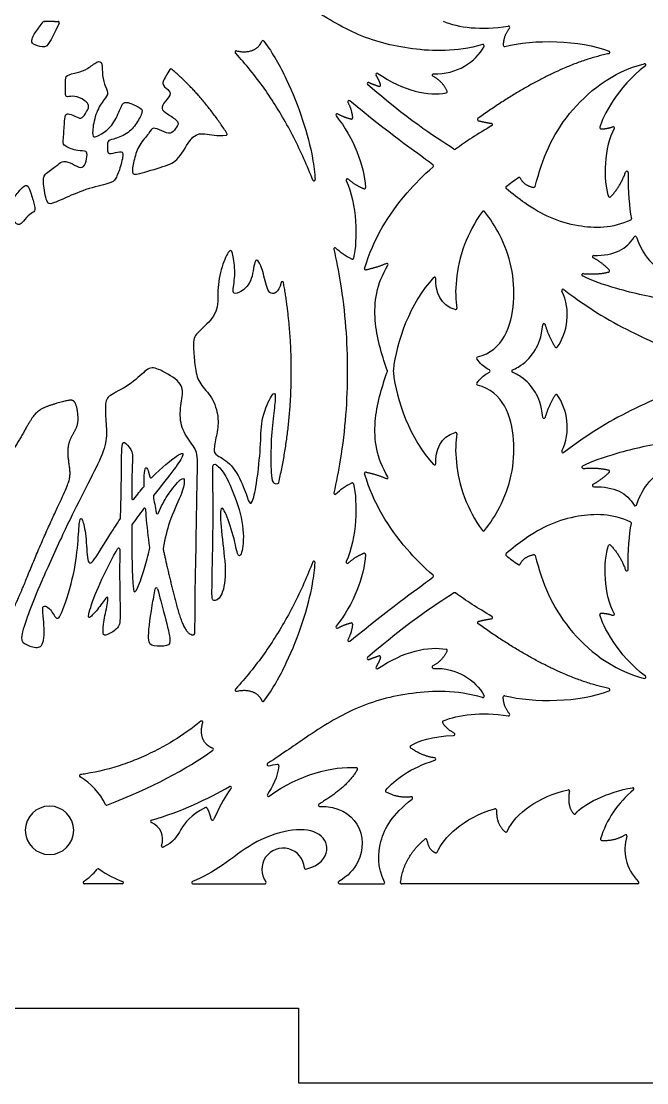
# Model space of a CAD drawing. Header units: millimetres. Extents: x -155 to 473, y -331 to 153.
# Drawn here: x 255.2 to 305.4, y -97.1 to -11.7 of the extents above; entities that cross this region are included whole.
import ezdxf

# ---------------------------------------------------------------- set-up
doc = ezdxf.new("R2010")
doc.units = ezdxf.units.MM
doc.header["$MEASUREMENT"] = 0
doc.layers.add('Layer 03', color=5, linetype='Continuous')

msp = doc.modelspace()

# ---------------------------------------------------------------- linework, layer by layer
at = {"layer": 'Layer 03'}
for p, q in [((284.581, -39.85), (284.545, -39.75)), ((284.545, -40.017), (284.581, -39.917)), ((285.063, -39.774), (285.053, -39.874)), ((285.053, -39.893), (285.063, -39.993)), ((292.78, -39.797), (292.603, -39.697)), ((292.603, -40.071), (292.78, -39.971)), ((294.63, -39.794), (294.838, -39.694)), ((294.838, -40.074), (294.63, -39.974)), ((263.264, -81.134), (260.215, -81.134)), ((268.956, -81.134), (274.731, -81.134)), ((280.728, -81.134), (284.271, -81.134)), ((304.699, -81.134), (285.742, -81.134)), ((237.426, -91.134), (277.426, -91.134)), ((277.426, -91.134), (277.426, -97.134)), ((277.426, -97.134), (317.426, -97.134))]:
    msp.add_line(p, q, dxfattribs=at)
for centre, radius, start, end in [((257.006, -11.854), 0.1, 91.8036, 141.0494), ((258.113, -11.865), 0.1, 334.60263, 87.04497), ((294.312, -12.245), 0.1, 322.70474, 98.46832), ((274.58, -13.401), 0.1, 36.23729, 157.21913), ((292.264, -13.723), 0.1, 331.76595, 105.69574), ((272.436, -14.221), 0.1, 76.23478, 222.74537), ((293.996, -13.669), 0.1, 181.57241, 284.1607), ((302.36, -14.259), 0.1, 281.70009, 68.20643), ((305.253, -15.259), 0.1, 307.05199, 103.96246), ((267.188, -15.685), 0.1, 49.68847, 148.44275), ((283.755, -16.028), 0.1, 55.86459, 212.0393), ((288.28, -16.071), 0.1, 88.23955, 241.83782), ((283.056, -16.764), 0.1, 65.89313, 228.77222), ((283.939, -16.885), 0.1, 252.79044, 17.96813), ((289.288, -17.405), 0.1, 280.63125, 24.93854), ((281.495, -18.226), 0.1, 50.57232, 207.47442), ((280.536, -19.29), 0.1, 61.30494, 218.59541), ((281.68, -19.523), 0.1, 257.41727, 4.6434), ((291.913, -19.647), 0.1, 125.51239, 254.89002), ((292.934, -20.058), 0.1, 300.31895, 81.57322), ((301.754, -20.302), 0.1, 166.18317, 269.06122), ((302.735, -20.332), 0.1, 328.77648, 108.31261), ((271.603, -20.822), 0.1, 276.45178, 32.6021), ((289.988, -21.953), 0.1, 236.82001, 305.68788), ((288.184, -23.377), 0.1, 311.16063, 53.60686), ((303.82, -23.905), 0.1, 359.93676, 161.09009), ((278.678, -24.489), 0.1, 201.12581, 4.89072), ((281.368, -24.515), 0.1, 48.34565, 204.86083), ((295.163, -24.402), 0.1, 26.76385, 123.63328), ((282.718, -25.133), 0.1, 248.49886, 3.92174), ((294.193, -25.121), 0.1, 129.50968, 230.49583), ((296.361, -25.016), 0.1, 259.45895, 345.55556), ((302.452, -25.806), 0.1, 200.65633, 317.22063), ((292.305, -27.113), 0.1, 38.42383, 143.6679), ((304.092, -27.646), 0.1, 295.0736, 10.56592), ((304.495, -29.139), 0.1, 20.18674, 149.98067), ((280.372, -30.065), 0.1, 44.68443, 192.81312), ((301.165, -30.683), 0.1, 88.80568, 242.70227), ((281.771, -30.788), 0.1, 246.05316, 347.92968), ((284.543, -31.323), 0.1, 327.92926, 112.93444), ((282.845, -31.653), 0.1, 163.34188, 281.69697), ((288.373, -32.428), 0.1, 358.07475, 136.64041), ((300.309, -32.146), 0.1, 85.2253, 242.64448), ((302.347, -31.821), 0.1, 284.30524, 44.87177), ((276.132, -32.793), 0.1, 10.22504, 165.97359), ((298.694, -33.408), 0.1, 52.77925, 206.63494), ((290.061, -34.845), 0.1, 255.52542, 9.56495), ((297.161, -36.165), 0.1, 15.08511, 175.3339), ((298.156, -37.901), 0.1, 213.44791, 324.42679), ((291.855, -38.844), 0.1, 103.92239, 213.61636), ((284.486, -39.884), 0.1, 340.56705, 19.43295), ((285.153, -39.884), 0.1, 174.6468, 185.3532), ((292.73, -39.884), 0.1, 299.57181, 60.42819), ((294.673, -39.884), 0.1, 115.6873, 244.3127), ((291.855, -40.923), 0.1, 146.38364, 256.07761), ((298.156, -41.867), 0.1, 35.57321, 146.55209), ((297.161, -43.602), 0.1, 184.6661, 344.91489), ((290.061, -44.923), 0.1, 350.43505, 104.47458), ((298.694, -46.359), 0.1, 153.36506, 307.22075), ((288.373, -47.34), 0.1, 223.35959, 1.92525), ((300.309, -47.622), 0.1, 117.35552, 274.7747), ((265.583, -48.384), 0.1, 192.11381, 316.3793), ((282.845, -48.115), 0.1, 78.30303, 196.65812), ((284.543, -48.444), 0.1, 247.06556, 32.07074), ((302.347, -47.947), 0.1, 315.12823, 75.69476), ((264.946, -49.097), 0.1, 320.00212, 1.89101), ((275.747, -48.842), 0.1, 283.77149, 346.90377), ((281.771, -48.98), 0.1, 12.07032, 113.94684), ((301.165, -49.084), 0.1, 117.29773, 271.19432), ((264.132, -50.133), 0.1, 179.71141, 323.40352), ((265.87, -49.957), 0.1, 142.14666, 189.72619), ((280.372, -49.703), 0.1, 167.18688, 315.31557), ((265.061, -51.018), 0.1, 4.49315, 143.35193), ((304.495, -50.628), 0.1, 210.01933, 339.81326), ((263.037, -51.698), 0.1, 326.41339, 358.52752), ((266.095, -51.261), 0.1, 190.01068, 338.9061), ((304.092, -52.122), 0.1, 349.43408, 64.9264), ((264.13, -52.323), 0.1, 145.94994, 180.17657), ((292.305, -52.654), 0.1, 216.3321, 321.57617), ((262.979, -54.222), 0.1, 358.97197, 151.32258), ((265.379, -54.089), 0.1, 347.66749, 7.74233), ((282.718, -54.634), 0.1, 356.07826, 111.50114), ((294.193, -54.646), 0.1, 129.50417, 230.49032), ((302.452, -53.962), 0.1, 42.77937, 159.34367), ((278.678, -55.278), 0.1, 355.10928, 158.87419), ((281.368, -55.253), 0.1, 155.13917, 311.65435), ((295.163, -55.365), 0.1, 236.36672, 333.23615), ((296.361, -54.751), 0.1, 14.44444, 100.54105), ((288.184, -56.391), 0.1, 306.39314, 48.83937), ((303.82, -55.863), 0.1, 198.90991, 0.06324), ((266.021, -57.424), 0.1, 13.882, 169.46004), ((289.988, -57.815), 0.1, 54.31212, 123.17999), ((292.934, -59.709), 0.1, 278.42678, 59.68105), ((301.754, -59.465), 0.1, 90.93878, 193.81683), ((302.735, -59.435), 0.1, 251.68739, 31.22352), ((280.536, -60.478), 0.1, 141.40459, 298.69506), ((281.68, -60.244), 0.1, 355.3566, 102.58273), ((291.913, -60.12), 0.1, 105.10998, 234.48761), ((281.495, -61.541), 0.1, 152.52558, 309.42768), ((289.288, -62.362), 0.1, 335.06146, 79.36875), ((283.056, -63.004), 0.1, 131.22778, 294.10687), ((283.939, -62.882), 0.1, 342.03187, 107.20956), ((283.755, -63.74), 0.1, 147.9607, 304.13541), ((288.28, -63.697), 0.1, 118.16218, 271.76045), ((305.253, -64.508), 0.1, 256.03754, 52.94801), ((272.436, -65.546), 0.1, 137.25463, 283.76522), ((302.36, -65.509), 0.1, 291.79357, 78.29991), ((274.58, -66.367), 0.1, 202.78087, 323.76271), ((292.264, -66.045), 0.1, 254.30426, 28.23405), ((293.996, -66.098), 0.1, 75.8393, 178.42759), ((269.655, -68.138), 0.1, 342.86012, 128.51487), ((289.115, -68.115), 0.1, 112.60649, 208.19414), ((294.312, -67.522), 0.1, 261.53168, 37.29526), ((289.899, -69.098), 0.1, 271.93848, 62.66231), ((270.498, -70.311), 0.1, 305.63678, 69.55967), ((286.501, -70.116), 0.1, 124.004, 234.54016), ((275.001, -71.538), 0.1, 122.83592, 281.59719), ((275.767, -71.618), 0.1, 353.39427, 96.80615), ((288.367, -71.097), 0.1, 287.52202, 82.18507), ((259.931, -72.446), 0.1, 97.95536, 240.23671), ((257.426, -76.827), 4.947, 24.75503, 60.23671), ((282.08, -71.875), 0.1, 332.31653, 86.44302), ((271.953, -73.393), 0.1, 321.11935, 119.42645), ((304.301, -73.497), 0.1, 309.34072, 99.47087), ((275.022, -73.994), 0.1, 145.54975, 305.71813), ((284.529, -73.661), 0.1, 141.0528, 241.41109), ((286.514, -74.231), 0.1, 308.50457, 98.37896), ((299.121, -73.661), 0.1, 348.79589, 103.4626), ((257.426, -76.827), 1.947, 90, 270), ((257.426, -76.827), 1.947, 270, 90), ((262.009, -74.714), 0.1, 204.75503, 291.35118), ((270.006, -75.092), 0.1, 29.96127, 117.17792), ((279.128, -74.805), 0.1, 120.81747, 271.44333), ((293.246, -75.19), 0.1, 359.5412, 105.85057), ((270.519, -75.922), 0.1, 189.69048, 334.72791), ((299.628, -75.432), 0.1, 222.3728, 323.69014), ((265.651, -76.108), 0.1, 105.84311, 248.50948), ((265.092, -77.528), 1.426, 338.55175, 68.50948), ((287.654, -77.612), 0.1, 10.40633, 130.71548), ((294.11, -76.868), 0.1, 231.79896, 334.83809), ((301.81, -77.542), 0.1, 163.68166, 268.07172), ((303.736, -77.275), 0.1, 341.82949, 122.27058), ((266.513, -78.086), 0.1, 158.55175, 292.90567), ((276.201, -79.972), 1.713, 3.88693, 215.85686), ((288.497, -78.544), 0.1, 250.80214, 336.70186), ((257.426, -76.827), 4.947, 303.54202, 320.79228), ((261.337, -80.018), 0.1, 55.07843, 140.79228), ((278.01, -79.849), 0.1, 183.88693, 283.01018), ((260.215, -81.034), 0.1, 123.54202, 270), ((263.264, -81.034), 0.1, 270, 70.14567), ((268.956, -81.034), 0.1, 110.74831, 270), ((274.731, -81.034), 0.1, 270, 35.85686), ((280.728, -81.034), 0.1, 121.07068, 270), ((284.271, -81.034), 0.1, 270, 26.97551), ((285.742, -81.034), 0.1, 173.29212, 270), ((304.699, -81.034), 0.1, 270, 43.6371)]:
    msp.add_arc(centre, radius, start, end, dxfattribs=at)
for points, knots in [([(292.237, -13.627), (290.083, -14.232), (286.338, -14.119), (281.964, -12.939), (278.234, -10.584), (276.269, -9.167), (274.947, -8.314)], [1083.748203, 1083.748203, 1083.748203, 1083.748203, 1089.697728, 1095.846845, 1101.995962, 1106.801419, 1106.801419, 1106.801419, 1106.801419]), ([(258.204, -11.908), (257.417, -13.564), (257.094, -13.962), (256.181, -13.626), (255.868, -13.433), (256.201, -12.691), (256.929, -11.791)], [36.992875, 36.992875, 36.992875, 36.992875, 38.420108, 39.885031, 41.349954, 42.795969, 42.795969, 42.795969, 42.795969]), ([(274.661, -13.342), (275.382, -14.325), (277.095, -17.381), (278.486, -21.68), (278.733, -23.951), (278.778, -24.481)], [193.051481, 193.051481, 193.051481, 193.051481, 196.621051, 203.803873, 206.182471, 206.182471, 206.182471, 206.182471]), ([(278.585, -24.525), (278.475, -24.241), (278.128, -23.373), (277.493, -21.946), (276.638, -20.272), (275.395, -18.138), (273.985, -16.14), (272.788, -14.75), (272.373, -14.3), (272.363, -14.289)], [179.402917, 179.402917, 179.402917, 179.402917, 180.316187, 182.20744, 184.08772, 185.952053, 189.616142, 191.409158, 191.45241, 191.45241, 191.45241, 191.45241]), ([(296.458, -25.041), (297.044, -22.765), (298.486, -19.227), (302.635, -15.807), (305.229, -15.162)], [417.148071, 417.148071, 417.148071, 417.148071, 424.480953, 431.483392, 431.483392, 431.483392, 431.483392]), ([(267.103, -15.633), (266.652, -16.367), (266.363, -16.789), (266.974, -17.247), (267.283, -17.618), (266.509, -18.392), (266.386, -18.887), (267.067, -19.29), (267.964, -19.909), (267.531, -20.373), (267.221, -20.899), (266.448, -20.559), (265.705, -20.218), (265.488, -20.713), (264.59, -21.673), (264.219, -22.818), (264.002, -24.056), (264.343, -24.118), (266.788, -23.375), (267.779, -23.004), (268.862, -20.899), (269.739, -20.687), (270.913, -21), (271.614, -20.921)], [169.071056, 169.071056, 169.071056, 169.071056, 170.110192, 171.194619, 172.279045, 173.363471, 174.447897, 175.532323, 176.61675, 177.701176, 178.785602, 179.870028, 180.954454, 182.038881, 183.123307, 184.207733, 185.292159, 186.376585, 187.461012, 188.545438, 189.629864, 190.71429, 191.724372, 191.724372, 191.724372, 191.724372]), ([(282.749, -31.624), (283.47, -29.213), (285.13, -26.555), (287.445, -24.155), (288.249, -23.452)], [978.990779, 978.990779, 978.990779, 978.990779, 987.004972, 990.235763, 990.235763, 990.235763, 990.235763]), ([(304.135, -27.736), (302.667, -28.423), (299.457, -28.418), (296.492, -27.112), (294.645, -25.623), (294.129, -25.198)], [399.199143, 399.199143, 399.199143, 399.199143, 404.791198, 411.656289, 414.131683, 414.131683, 414.131683, 414.131683]), ([(292.224, -27.054), (291.598, -27.905), (290.113, -30.727), (289.955, -33.617), (290.159, -34.828)], [662.048059, 662.048059, 662.048059, 662.048059, 664.955206, 671.137401, 671.137401, 671.137401, 671.137401]), ([(291.831, -38.747), (293.892, -38.236), (295.278, -34.234), (294.286, -29.833), (292.855, -27.646), (292.383, -27.051)], [644.504917, 644.504917, 644.504917, 644.504917, 651.668375, 658.987053, 661.864374, 661.864374, 661.864374, 661.864374]), ([(314.833, -27.579), (316.191, -27.606), (317.8, -28.566), (318.422, -30.576), (317.395, -33.194), (313.238, -34.789), (307.217, -34.295), (303.162, -33.362), (300.947, -32.588), (300.263, -32.234)], [1265.89379, 1265.89379, 1265.89379, 1265.89379, 1269.609118, 1273.498621, 1277.388124, 1281.277627, 1285.167129, 1289.056632, 1292.234089, 1292.234089, 1292.234089, 1292.234089]), ([(304.589, -29.105), (304.663, -29.306), (305.296, -30.829), (306.235, -31.932), (308.393, -32.523)], [1301.110873, 1301.110873, 1301.110873, 1301.110873, 1301.914747, 1307.529309, 1307.529309, 1307.529309, 1307.529309]), ([(276.035, -32.768), (275.828, -33.598), (275.026, -33.909), (274.726, -32.379), (274.301, -31.01), (273.877, -30.775), (273.735, -32.85), (272.603, -33.652), (272.037, -33.747), (272.414, -32.237), (272.178, -30.491), (271.99, -29.925), (271.329, -31.152), (270.857, -33.228), (271.093, -34.973), (269.914, -36.341), (268.923, -37.049), (269.021, -38.289), (269.116, -39.804), (269.463, -40.971), (270.535, -41.917), (271.072, -43.621), (270.882, -44.915), (270.598, -46.303), (270.725, -46.618), (272.115, -47.304), (273.106, -49.254), (273.477, -50.678), (273.787, -50.462), (274.158, -48.512), (274.437, -45.571), (274.406, -43.652), (275.396, -41.485), (275.644, -41.764), (275.458, -43.126), (275.21, -45.323), (275.21, -47.92), (275.3, -49.054), (275.771, -48.939)], [283.192991, 283.192991, 283.192991, 283.192991, 283.950363, 284.950363, 285.950363, 286.950363, 287.950363, 288.950363, 289.950363, 290.950363, 291.950363, 292.950363, 293.950363, 294.950363, 295.950363, 296.950363, 297.950363, 298.950363, 299.950363, 301.108258, 302.266153, 303.424048, 304.581942, 305.739837, 306.897732, 308.055627, 309.213521, 310.371416, 311.529311, 312.687206, 313.845101, 315.002995, 316.16089, 317.318785, 318.47668, 319.634574, 320.792469, 321.904638, 321.904638, 321.904638, 321.904638]), ([(280.274, -30.087), (280.474, -30.964), (280.877, -33.043), (281.268, -36.315), (281.361, -38.708), (281.361, -39.884)], [1016.628598, 1016.628598, 1016.628598, 1016.628598, 1019.325896, 1022.979429, 1026.506084, 1026.506084, 1026.506084, 1026.506084]), ([(284.545, -39.75), (284.112, -38.522), (283.305, -35.763), (283.695, -32.866), (284.628, -31.377)], [967.897073, 967.897073, 967.897073, 967.897073, 972.206948, 976.790951, 976.790951, 976.790951, 976.790951]), ([(298.755, -33.329), (300.946, -34.993), (304.391, -36.985), (309.298, -38.99), (311.825, -39.579), (312.374, -39.686)], [567.097134, 567.097134, 567.097134, 567.097134, 571.591151, 576.35912, 577.724377, 577.724377, 577.724377, 577.724377]), ([(294.838, -39.694), (295.006, -39.613), (295.683, -39.214), (296.441, -38.385), (296.978, -37.178), (297.061, -36.157)], [554.376225, 554.376225, 554.376225, 554.376225, 555.077207, 557.370979, 559.222865, 559.222865, 559.222865, 559.222865]), ([(269.096, -60.992), (269.233, -51.461), (269.342, -47.107), (269.312, -46.233), (268.211, -45.01), (267.813, -43.48), (268.149, -41.828), (268.149, -40.819), (266.161, -39.656), (265.365, -39.503), (264.356, -40.727), (262.346, -41.815), (261.856, -42.131), (261.953, -44.015), (262.088, -45.437), (261.459, -47.168), (260.052, -49.825), (258.582, -52.799), (256.608, -57.157), (255.822, -59.121), (255.049, -61.311), (255.285, -61.821), (256.385, -62.214), (257.085, -61.978), (256.922, -59.239), (256.804, -58.728), (257.426, -58.807), (258.022, -60.064), (258.415, -59.435), (259.475, -56.136), (259.75, -53.347), (259.829, -51.659), (260.064, -51.698), (260.378, -52.994), (260.457, -55.429), (260.835, -55.467), (261.804, -53.815), (262.42, -52.838)], [588.56252, 588.56252, 588.56252, 588.56252, 589.707935, 590.907935, 592.107935, 593.307935, 594.507935, 595.707935, 596.907935, 598.107935, 599.307935, 600.507935, 601.707935, 602.907935, 604.107935, 605.307935, 606.507935, 607.507935, 608.507935, 609.507935, 610.507935, 611.507935, 612.507935, 613.507935, 614.507935, 615.507935, 616.507935, 617.507935, 618.507935, 619.507935, 620.507935, 621.507935, 622.507935, 623.507935, 624.507935, 625.507935, 626.394134, 626.394134, 626.394134, 626.394134]), ([(281.361, -39.884), (281.361, -41.059), (281.268, -43.453), (280.877, -46.725), (280.474, -48.804), (280.274, -49.681)], [1026.506084, 1026.506084, 1026.506084, 1026.506084, 1030.03274, 1033.686272, 1036.383571, 1036.383571, 1036.383571, 1036.383571]), ([(284.628, -48.391), (283.695, -46.902), (283.305, -44.004), (284.112, -41.245), (284.545, -40.017)], [958.701406, 958.701406, 958.701406, 958.701406, 963.285409, 967.595284, 967.595284, 967.595284, 967.595284]), ([(297.061, -43.61), (296.978, -42.59), (296.441, -41.383), (295.683, -40.554), (295.006, -40.155), (294.838, -40.074)], [548.726913, 548.726913, 548.726913, 548.726913, 550.5788, 552.872572, 553.573553, 553.573553, 553.573553, 553.573553]), ([(312.374, -40.082), (311.825, -40.189), (309.298, -40.778), (304.391, -42.782), (300.946, -44.774), (298.755, -46.439)], [578.850532, 578.850532, 578.850532, 578.850532, 580.215789, 584.983758, 589.477775, 589.477775, 589.477775, 589.477775]), ([(292.383, -52.717), (292.855, -52.121), (294.286, -49.935), (295.278, -45.534), (293.892, -41.531), (291.831, -41.02)], [705.32953, 705.32953, 705.32953, 705.32953, 708.20685, 715.525529, 722.688987, 722.688987, 722.688987, 722.688987]), ([(290.159, -44.94), (289.955, -46.151), (290.113, -49.041), (291.598, -51.862), (292.224, -52.714)], [696.056503, 696.056503, 696.056503, 696.056503, 702.238697, 705.145844, 705.145844, 705.145844, 705.145844]), ([(314.833, -52.188), (316.191, -52.162), (317.8, -51.201), (318.422, -49.192), (317.395, -46.573), (313.238, -44.978), (307.217, -45.472), (303.162, -46.406), (300.947, -47.179), (300.263, -47.533)], [1265.89379, 1265.89379, 1265.89379, 1265.89379, 1269.609117, 1273.49862, 1277.388123, 1281.277626, 1285.167129, 1289.056632, 1292.234089, 1292.234089, 1292.234089, 1292.234089]), ([(263.137, -51.7), (263.155, -51.004), (263.219, -48.487), (263.188, -45.448), (263.489, -45.615), (264.19, -46.383), (264.06, -47.037), (264.035, -49.455), (264.032, -50.132)], [626.759074, 626.759074, 626.759074, 626.759074, 627.127804, 628.127804, 629.127804, 630.127804, 631.127804, 631.476279, 631.476279, 631.476279, 631.476279]), ([(265.655, -48.453), (266.456, -47.612), (268.073, -46.349), (268.27, -46.546), (267.611, -47.617), (266.433, -49.069), (265.791, -49.895)], [576.554487, 576.554487, 576.554487, 576.554487, 577.422564, 578.422564, 579.422564, 580.417363, 580.417363, 580.417363, 580.417363]), ([(265.046, -49.094), (265.035, -48.775), (265.026, -47.651), (265.249, -47.495), (265.419, -48.098), (265.485, -48.405)], [574.485207, 574.485207, 574.485207, 574.485207, 574.808888, 575.808888, 576.337603, 576.337603, 576.337603, 576.337603]), ([(304.589, -50.663), (304.663, -50.461), (305.296, -48.938), (306.235, -47.836), (308.393, -47.244)], [1301.110873, 1301.110873, 1301.110873, 1301.110873, 1301.914746, 1307.529309, 1307.529309, 1307.529309, 1307.529309]), ([(266.189, -51.297), (266.395, -50.761), (266.964, -49.728), (268.098, -48.348), (268.332, -48.615), (268.098, -49.751), (267.038, -51.871), (266.718, -53.325), (266.552, -54.158)], [581.131514, 581.131514, 581.131514, 581.131514, 581.886119, 582.886119, 583.886119, 584.886119, 585.886119, 586.687066, 586.687066, 586.687066, 586.687066]), ([(288.249, -56.315), (287.445, -55.613), (285.13, -53.213), (283.47, -50.554), (282.749, -48.143)], [945.256594, 945.256594, 945.256594, 945.256594, 948.487385, 956.501579, 956.501579, 956.501579, 956.501579]), ([(265.478, -54.076), (265.361, -53.215), (265.256, -52.17), (265.174, -51.177), (265.161, -51.01)], [97.4769302, 97.4769302, 97.4769302, 97.4769302, 98.1009652, 98.2296389, 98.2296389, 98.2296389, 98.2296389]), ([(262.42, -52.838), (262.499, -52.713), (262.721, -52.363), (262.962, -51.992), (263.121, -51.753)], [626.3941335, 626.3941335, 626.3941335, 626.3941335, 626.5079348, 626.7030239, 626.7030239, 626.7030239, 626.7030239]), ([(304.135, -52.031), (302.667, -51.344), (299.457, -51.349), (296.492, -52.655), (294.645, -54.144), (294.129, -54.569)], [399.199143, 399.199143, 399.199143, 399.199143, 404.791198, 411.656289, 414.131683, 414.131683, 414.131683, 414.131683]), ([(264.03, -52.324), (264.032, -52.899), (264.039, -54.077), (264.053, -54.925), (264.061, -55.303)], [92.98921, 92.98921, 92.98921, 92.98921, 93.2776257, 93.6068949, 93.6068949, 93.6068949, 93.6068949]), ([(263.062, -55.966), (263.062, -57.389), (263.135, -59.869), (263.053, -60.552), (261.964, -61.182), (261.678, -61.153), (261.764, -60.008), (262.165, -58.346), (262.136, -57.831), (261.363, -59.005), (260.647, -59.778), (260.447, -59.778), (261.105, -57.659), (262.118, -55.632), (262.664, -54.595), (262.776, -54.386)], [50.702497, 50.702497, 50.702497, 50.702497, 51.56175, 52.56175, 53.56175, 54.56175, 55.56175, 56.56175, 57.56175, 58.56175, 59.56175, 60.56175, 61.56175, 62.56175, 62.816284, 62.816284, 62.816284, 62.816284]), ([(263.079, -54.224), (263.072, -54.573), (263.064, -55.171), (263.062, -55.733), (263.062, -55.966)], [50.3738372, 50.3738372, 50.3738372, 50.3738372, 50.5617498, 50.7024974, 50.7024974, 50.7024974, 50.7024974]), ([(264.954, -56.099), (265.095, -55.648), (265.284, -54.971), (265.442, -54.267), (265.476, -54.111)], [96.6999398, 96.6999398, 96.6999398, 96.6999398, 97.2776257, 97.441893, 97.441893, 97.441893, 97.441893]), ([(264.061, -55.303), (264.078, -56.075), (264.131, -57.239), (264.19, -57.834), (264.514, -57.403), (264.851, -56.428), (264.954, -56.099)], [93.606895, 93.606895, 93.606895, 93.606895, 94.277626, 95.277626, 96.277626, 96.69994, 96.69994, 96.69994, 96.69994]), ([(278.585, -55.242), (278.475, -55.526), (278.128, -56.394), (277.493, -57.822), (276.638, -59.495), (275.395, -61.63), (273.985, -63.628), (272.788, -65.018), (272.373, -65.468), (272.363, -65.478)], [179.402917, 179.402917, 179.402917, 179.402917, 180.316187, 182.20744, 184.08772, 185.952053, 189.616142, 191.409158, 191.45241, 191.45241, 191.45241, 191.45241]), ([(274.661, -66.426), (275.382, -65.442), (277.095, -62.387), (278.486, -58.087), (278.733, -55.817), (278.778, -55.287)], [193.051481, 193.051481, 193.051481, 193.051481, 196.621051, 203.803873, 206.182471, 206.182471, 206.182471, 206.182471]), ([(296.458, -54.726), (297.044, -57.003), (298.486, -60.54), (302.635, -63.96), (305.229, -64.605)], [417.148071, 417.148071, 417.148071, 417.148071, 424.480954, 431.483392, 431.483392, 431.483392, 431.483392]), ([(266.118, -57.4), (266.282, -58.066), (266.762, -59.822), (267.21, -61.643), (267.012, -62.04), (265.689, -62.007), (265.259, -61.808), (265.499, -59.794), (265.762, -58.285), (265.805, -58.05)], [-19.470425, -19.470425, -19.470425, -19.470425, -18.929522, -17.929522, -16.929522, -15.929522, -14.929522, -13.929522, -13.749998, -13.749998, -13.749998, -13.749998]), ([(292.237, -66.141), (290.083, -65.536), (286.338, -65.649), (281.964, -66.829), (278.234, -69.183), (276.269, -70.6), (274.947, -71.454)], [1083.748203, 1083.748203, 1083.748203, 1083.748203, 1089.697728, 1095.846845, 1101.995962, 1106.801419, 1106.801419, 1106.801419, 1106.801419]), ([(269.592, -68.06), (269.237, -68.342), (268.165, -69.146), (266.566, -70.134), (264.808, -70.982), (262.861, -71.736), (261.213, -72.151), (260.061, -72.327), (259.918, -72.347)], [158.833727, 158.833727, 158.833727, 158.833727, 160.196629, 162.849074, 164.463902, 166.045653, 169.110169, 169.54326, 169.54326, 169.54326, 169.54326]), ([(272.031, -73.455), (272.006, -73.486), (271.6, -74.001), (271.249, -74.61), (270.609, -75.965)], [133.982461, 133.982461, 133.982461, 133.982461, 134.140711, 136.57457, 136.57457, 136.57457, 136.57457]), ([(269.96, -75.003), (268.76, -75.619), (267.912, -76.751), (267.423, -77.81), (266.552, -78.178)], [121.818358, 121.818358, 121.818358, 121.818358, 124.390614, 126.811587, 126.811587, 126.811587, 126.811587]), ([(279.131, -74.905), (280.639, -74.867), (282.69, -76.19), (282.659, -79.182), (281.391, -80.518), (280.677, -80.948)], [1123.079393, 1123.079393, 1123.079393, 1123.079393, 1127.090536, 1131.462113, 1134.343989, 1134.343989, 1134.343989, 1134.343989]), ([(284.361, -80.988), (283.741, -79.771), (283.889, -77.407), (284.946, -75.606), (286.576, -74.309)], [1138.351043, 1138.351043, 1138.351043, 1138.351043, 1142.169726, 1146.715141, 1146.715141, 1146.715141, 1146.715141]), ([(278.032, -79.946), (279.204, -79.675), (280.077, -78.335), (279.141, -76.821), (276.713, -76.649), (273.656, -77.795), (271.459, -79.641), (269.752, -80.625), (268.92, -80.94)], [257.174636, 257.174636, 257.174636, 257.174636, 260.689746, 264.320778, 267.95181, 271.582841, 275.213873, 278.518102, 278.518102, 278.518102, 278.518102])]:
    msp.add_open_spline(points, degree=3, knots=knots, dxfattribs=at)
for points, weights in [([(257.003, -11.754), (257.215, -11.747), (257.426, -11.747)], [0.991169107295, 0.995515903645, 1]), ([(257.426, -11.747), (257.772, -11.747), (258.118, -11.765)], [1, 0.992671575183, 0.985709876577]), ([(271.687, -20.768), (269.733, -17.713), (267.253, -15.609)], [0.853868936587, 0.851446969855, 0.867614758575]), ([(276.861, -39.884), (276.861, -36.271), (276.231, -32.775)], [1, 0.94949556232, 0.916408381589]), ([(275.845, -48.864), (276.861, -44.495), (276.861, -39.884)], [0.900462170235, 0.936436623567, 0.999999969691])]:
    msp.add_rational_spline(points, weights, degree=2, dxfattribs=at)
for points, degree in [([(289.076, -11.745), (290.303, -12.255), (292.043, -12.482), (294.297, -12.147)], 3), ([(294.391, -12.306), (293.877, -12.981), (293.896, -13.672)], 2), ([(294.02, -13.766), (296.312, -13.188), (300.053, -13.229), (302.397, -14.166)], 3), ([(288.283, -15.971), (290.184, -16.029), (291.673, -15.035), (292.352, -13.77)], 3), ([(302.38, -14.356), (297.836, -15.298), (291.855, -19.566)], 2), ([(258.596, -26.004), (259.049, -25.803), (260.328, -25.225), (262.402, -24.761), (262.742, -24.513), (263.145, -23.43), (263.454, -22.161), (262.959, -22.254), (262.092, -22.47), (262.092, -22.099), (262.061, -21.294), (262.433, -21.294), (263.702, -20.84), (264.445, -19.973), (265.002, -18.921), (264.692, -18.704), (263.485, -18.116), (263.238, -18.456), (262.642, -19.962), (261.826, -20.71), (260.988, -21.163), (260.829, -20.892), (261.033, -19.373), (261.668, -18.15), (262.212, -17.651), (261.94, -17.039), (261.622, -16.155), (261.713, -15.022), (261.282, -14.909), (260.489, -15.611), (259.674, -15.873), (258.699, -16.084), (258.722, -16.492), (258.676, -17.829), (258.88, -17.829), (259.628, -17.716), (260.489, -18.26), (260.625, -18.622), (260.444, -18.962), (260.036, -19.642), (259.651, -19.461), (258.971, -19.143), (258.676, -19.211), (258.631, -19.891), (258.518, -21.523), (258.518, -21.772), (259.764, -22.235), (260.467, -22.122), (260.444, -22.575), (260.308, -23.436), (259.809, -23.595), (259.084, -23.051), (258.359, -22.983), (258.087, -23.346), (256.909, -24.093), (256.909, -24.615), (257.181, -26.498), (257.611, -26.43), (258.143, -26.204), (258.596, -26.004)], 3), ([(305.313, -15.339), (303.071, -17.032), (301.863, -19.441), (301.657, -20.278)], 3), ([(284.034, -16.854), (283.906, -16.458), (283.67, -16.081)], 2), ([(283.811, -15.945), (285.907, -17.366), (287.882, -17.771), (289.307, -17.504)], 3), ([(289.379, -17.363), (289.013, -16.577), (288.233, -16.159)], 2), ([(289.933, -22.036), (288.267, -20.947), (286.138, -19.597), (282.99, -16.839)], 3), ([(283.097, -16.672), (283.506, -16.856), (283.91, -16.981)], 2), ([(281.406, -18.272), (281.729, -18.892), (281.779, -19.515)], 2), ([(288.243, -23.296), (286.745, -22.192), (284.758, -20.78), (281.559, -18.149)], 3), ([(280.458, -19.352), (281.882, -21.136), (282.691, -23.288), (282.817, -25.126)], 3), ([(281.658, -19.621), (281.137, -19.505), (280.584, -19.202)], 2), ([(292.984, -20.144), (291.845, -20.811), (290.881, -21.434), (290.046, -22.034)], 3), ([(291.887, -19.744), (292.366, -19.873), (292.948, -19.959)], 2), ([(301.753, -20.402), (302.185, -20.409), (302.703, -20.238)], 2), ([(302.82, -20.384), (301.995, -21.746), (301.9, -24.626), (302.358, -25.841)], 3), ([(302.525, -25.874), (303.343, -24.99), (303.726, -23.873)], 2), ([(303.92, -23.905), (303.918, -25.506), (304.015, -26.688), (304.191, -27.627)], 3), ([(281.278, -24.557), (282.146, -26.431), (282.181, -29.35), (281.869, -30.809)], 3), ([(282.681, -25.226), (282.031, -24.97), (281.435, -24.44)], 2), ([(294.129, -25.044), (294.436, -24.791), (294.762, -24.549), (295.107, -24.319)], 3), ([(295.252, -24.357), (295.56, -24.969), (296.343, -25.114)], 2), ([(255.121, -25.25), (254.932, -25.462), (254.509, -26.021), (253.897, -26.814), (253.919, -27.154), (254.645, -27.947), (254.917, -28.151), (255.189, -28.038), (255.71, -27.335), (256.231, -27.086), (256.299, -26.723), (255.936, -25.59), (255.642, -24.752), (255.309, -25.039), (255.121, -25.25)], 3), ([(301.167, -30.583), (302.839, -30.618), (303.849, -30.058), (304.409, -29.089)], 3), ([(281.731, -30.879), (281.216, -30.651), (280.792, -30.347), (280.443, -29.994)], 3), ([(284.504, -31.231), (283.671, -31.584), (282.865, -31.751)], 2), ([(302.418, -31.75), (301.787, -31.117), (301.119, -30.772)], 2), ([(288.3, -32.359), (286.412, -34.358), (285.264, -37.629), (285.063, -39.774)], 3), ([(290.036, -34.941), (288.855, -34.637), (288.438, -33.491), (288.473, -32.431)], 3), ([(300.318, -32.046), (301.486, -32.144), (302.372, -31.918)], 2), ([(298.237, -37.959), (299.048, -36.825), (299.362, -34.963), (298.605, -33.453)], 3), ([(297.257, -36.139), (297.523, -37.124), (298.072, -37.956)], 2), ([(292.603, -39.697), (292.302, -39.526), (292.016, -39.268), (291.771, -38.9)], 3), ([(285.063, -39.993), (285.264, -42.139), (286.412, -45.409), (288.3, -47.409)], 3), ([(291.771, -40.868), (292.016, -40.5), (292.302, -40.242), (292.603, -40.071)], 3), ([(298.072, -41.812), (297.523, -42.643), (297.257, -43.628)], 2), ([(298.605, -46.314), (299.362, -44.804), (299.048, -42.943), (298.237, -41.808)], 3), ([(288.473, -47.337), (288.438, -46.277), (288.855, -45.131), (290.036, -44.826)], 3), ([(270.561, -49.102), (270.571, -49.951), (270.595, -52.772), (270.449, -58.061), (270.522, -58.426), (271.252, -58.244), (271.69, -56.273), (271.289, -53.391), (271.07, -50.727), (271.471, -50.909), (272.274, -53.208), (272.566, -55.069), (273.003, -54.449), (273.065, -52.042), (272.092, -49.316), (271.391, -47.914), (270.612, -47.175), (270.534, -47.681), (270.551, -48.253), (270.561, -49.102)], 3), ([(300.318, -47.722), (301.486, -47.624), (302.372, -47.85)], 2), ([(282.865, -48.017), (283.671, -48.183), (284.504, -48.536)], 2), ([(302.418, -48.017), (301.787, -48.65), (301.119, -48.995)], 2), ([(264.212, -50.193), (264.478, -49.834), (264.75, -49.486), (265.023, -49.161)], 3), ([(280.443, -49.773), (280.792, -49.42), (281.216, -49.117), (281.731, -48.888)], 3), ([(281.869, -48.959), (282.181, -50.418), (282.146, -53.336), (281.278, -55.211)], 3), ([(301.167, -49.184), (302.839, -49.149), (303.849, -49.71), (304.409, -50.678)], 3), ([(265.771, -49.973), (265.838, -50.366), (265.913, -50.805), (265.997, -51.278)], 3), ([(264.981, -50.958), (264.657, -51.394), (264.338, -51.838), (264.047, -52.267)], 3), ([(303.92, -55.862), (303.918, -54.261), (304.015, -53.08), (304.191, -52.14)], 3), ([(262.776, -54.386), (262.814, -54.315), (262.852, -54.245), (262.891, -54.174)], 3), ([(282.817, -54.641), (282.691, -56.479), (281.882, -58.632), (280.458, -60.416)], 3), ([(281.435, -55.327), (282.031, -54.797), (282.681, -54.541)], 2), ([(302.82, -59.383), (301.995, -58.021), (301.9, -55.142), (302.358, -53.926)], 3), ([(302.525, -53.894), (303.343, -54.777), (303.726, -55.895)], 2), ([(294.129, -54.723), (294.436, -54.976), (294.762, -55.218), (295.107, -55.448)], 3), ([(295.252, -55.41), (295.56, -54.799), (296.343, -54.653)], 2), ([(281.559, -61.618), (284.758, -58.988), (286.745, -57.575), (288.243, -56.471)], 3), ([(265.805, -58.05), (265.842, -57.839), (265.882, -57.623), (265.922, -57.405)], 3), ([(289.933, -57.731), (288.267, -58.821), (286.138, -60.17), (282.99, -62.929)], 3), ([(292.984, -59.623), (291.845, -58.957), (290.881, -58.333), (290.046, -57.734)], 3), ([(305.313, -64.428), (303.071, -62.736), (301.863, -60.326), (301.657, -59.489)], 3), ([(301.753, -59.365), (302.185, -59.358), (302.703, -59.53)], 2), ([(280.584, -60.566), (281.137, -60.263), (281.658, -60.147)], 2), ([(281.779, -60.252), (281.729, -60.875), (281.406, -61.495)], 2), ([(302.38, -65.411), (297.836, -64.47), (291.855, -60.202)], 2), ([(291.887, -60.024), (292.366, -59.895), (292.948, -59.808)], 2), ([(283.811, -63.822), (285.907, -62.401), (287.882, -61.996), (289.307, -62.264)], 3), ([(283.097, -63.095), (283.506, -62.912), (283.91, -62.787)], 2), ([(284.034, -62.913), (283.906, -63.31), (283.67, -63.687)], 2), ([(289.379, -62.404), (289.013, -63.191), (288.233, -63.609)], 2), ([(288.283, -63.797), (290.184, -63.738), (291.673, -64.733), (292.352, -65.997)], 3), ([(294.02, -66.001), (296.312, -66.579), (300.053, -66.539), (302.397, -65.602)], 3), ([(294.391, -67.461), (293.877, -66.786), (293.896, -66.095)], 2), ([(289.076, -68.023), (290.303, -67.512), (292.043, -67.285), (294.297, -67.621)], 3), ([(289.944, -69.009), (289.303, -68.677), (289.027, -68.162)], 2), ([(286.445, -70.033), (287.027, -69.64), (288.179, -69.256), (289.902, -69.198)], 3), ([(262.046, -74.807), (265.638, -73.402), (268.433, -71.915), (270.556, -70.392)], 3), ([(288.38, -70.998), (287.373, -70.859), (286.443, -70.197)], 2), ([(275.867, -71.63), (275.761, -72.543), (275.342, -73.349), (274.939, -73.937)], 3), ([(275.021, -71.636), (275.242, -71.59), (275.485, -71.551), (275.755, -71.519)], 3), ([(275.08, -74.075), (277.512, -72.326), (280.204, -71.658), (282.086, -71.775)], 3), ([(284.452, -73.598), (285.152, -72.732), (286.43, -71.813), (288.397, -71.192)], 3), ([(282.168, -71.921), (281.439, -73.31), (279.077, -74.719)], 2), ([(265.624, -76.012), (268.021, -75.332), (270.164, -74.287), (271.904, -73.306)], 3), ([(299.708, -75.491), (300.25, -74.754), (302.302, -73.729), (304.285, -73.399)], 3), ([(286.5, -74.132), (285.464, -74.284), (284.482, -73.749)], 2), ([(294.201, -76.91), (294.915, -75.389), (296.729, -74.131), (299.097, -73.564)], 3), ([(299.219, -73.681), (298.983, -74.873), (299.554, -75.499)], 2), ([(304.365, -73.575), (303.128, -74.588), (302.161, -75.989), (301.714, -77.514)], 3), ([(270.42, -75.939), (270.34, -75.472), (270.092, -75.042)], 2), ([(288.588, -78.584), (289.09, -77.42), (290.638, -75.826), (293.218, -75.094)], 3), ([(293.346, -75.191), (293.336, -76.386), (294.048, -76.946)], 2), ([(285.642, -81.022), (285.879, -79.007), (287.588, -77.536)], 2), ([(287.752, -77.594), (287.908, -78.445), (288.464, -78.639)], 2), ([(301.807, -77.642), (302.908, -77.679), (303.683, -77.19)], 2), ([(303.831, -77.306), (303.425, -78.544), (303.738, -79.881), (304.771, -80.965)], 3), ([(261.394, -79.936), (262.074, -80.41), (262.708, -80.727), (263.298, -80.94)], 3)]:
    msp.add_open_spline(points, degree=degree, dxfattribs=at)
for points, weights, degree, knots in [([(272.46, -14.124), (273.644, -14.414), (274.256, -13.73), (274.401, -13.568), (274.488, -13.362)], [0.856207002943, 0.833840132837, 1, 0.955046570886, 0.923892100978], 2, [191.708119, 191.708119, 191.708119, 192.599241, 192.599241, 192.840327, 192.840327, 192.840327]), ([(250.703, -59.424), (250.697, -59.435), (250.693, -59.448), (250.691, -59.46), (250.609, -60.244), (250.462, -61.667), (250.701, -61.633), (252.991, -62.261), (254.538, -59.036), (255.158, -57.641), (256.941, -53.222), (258.8, -49.329), (259.194, -48.228), (258.879, -46.852), (258.918, -45.515), (259.665, -44.454), (259.776, -43.661), (259.536, -42.102), (258.776, -42.262), (256.617, -42.862), (255.938, -43.701), (254.777, -45.896), (253.298, -47.897), (250.502, -48.529), (249.177, -48.005), (248.749, -47.725)], [0.999999998725, 0.987813797824, 0.987813797824, 0.999999998725, 0.999999998725, 0.999999998725, 0.999999998725, 0.999999998725, 0.999999998725, 0.999999998725, 0.999999998725, 0.999999998725, 0.999999998725, 0.999999998725, 0.999999998725, 0.999999998725, 0.999999998725, 0.999999998725, 0.999999998725, 0.999999998725, 0.999999998725, 0.999999998725, 0.999999998725, 0.999999998725, 0.999999998725, 1], 3, [832.712357, 832.712357, 832.712357, 832.712357, 832.750656, 832.750656, 832.750656, 834.329439, 836.764187, 839.198934, 841.633682, 844.068429, 846.503177, 848.937924, 851.372671, 853.807419, 856.242166, 858.676914, 861.111661, 863.546408, 865.981156, 868.415903, 870.850651, 873.285398, 875.720146, 878.154893, 879.670438, 879.670438, 879.670438, 879.670438]), ([(266.552, -54.158), (266.796, -55.312), (267.436, -58.064), (268.288, -61.228), (269.015, -61.089), (269.063, -61.079), (269.095, -61.041), (269.096, -60.992)], [1, 1, 1, 1, 1, 0.85044611812, 0.85044611812, 1], 3, [586.687066, 586.687066, 586.687066, 586.687066, 587.460902, 588.425915, 588.425915, 588.425915, 588.56252, 588.56252, 588.56252, 588.56252]), ([(272.46, -65.643), (273.644, -65.353), (274.256, -66.038), (274.401, -66.199), (274.488, -66.406)], [0.856207024274, 0.833840053606, 1, 0.955046570886, 0.923892100978], 2, [191.708119, 191.708119, 191.708119, 192.599241, 192.599241, 192.840327, 192.840327, 192.840327]), ([(270.533, -70.217), (270.208, -70.096), (269.991, -69.854), (269.425, -69.221), (269.75, -68.167)], [0.897845268685, 0.934091551553, 1, 0.84445165096, 0.854119068861], 2, [157.391831, 157.391831, 157.391831, 157.7453, 157.7453, 158.579512, 158.579512, 158.579512])]:
    msp.add_rational_spline(points, weights, degree=degree, knots=knots, dxfattribs=at)

doc.saveas('drawing.dxf')
